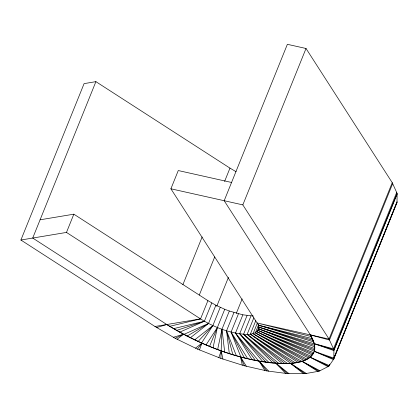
<?xml version="1.0" encoding="UTF-8"?>
<svg xmlns="http://www.w3.org/2000/svg" width="418" height="418" viewBox="0 0 418 418"><rect width="100%" height="100%" fill="white"/><g stroke="black" fill="none" stroke-linecap="round" stroke-linejoin="round"><path stroke-width="0.63" d="M236.081 171.699L229.968 168.125L95.905 81.651L84.091 83.621L20.9 240.021L66.472 232.424L200.541 318.892C213.556 326.954 228.28 332.702 243.584 334.201C250.372 335.544 263.842 332.352 257.117 322.983L170.899 188.79L178.272 170.544L231.556 182.467M95.905 81.651L32.714 238.051L166.782 324.52C193.921 341.61 224.126 353.837 255.497 360.488C267.896 362.855 280.577 364.439 293.201 363.216C301.446 362.218 310.752 359.689 314.346 351.313L314.409 343.742L310.402 334.907L224.184 200.713L287.37 44.313L306.023 48.483L392.241 182.682L397.1 193.388L397.022 202.568L333.83 358.968L328.82 366.205L319.091 371.184L305.088 373.687L287.422 373.598L266.877 370.923L244.363 365.781L220.882 358.398L197.474 349.103L175.173 338.308L154.968 326.495L20.9 240.021M156.734 327.524L166.782 324.52C204.005 346.914 246.583 364.104 290.63 363.456C299.57 362.234 312.168 360.311 314.686 349.918C315.397 344.521 313.134 339.421 310.402 334.907L329.478 340.017L392.669 183.617M220.882 358.398L221.963 329.264L229.336 311.018L242.858 314.817L253.339 316.034M213.044 347.76L217.37 327.519L224.743 309.273L215.881 305.224L207.913 300.646L73.845 214.178L40.086 219.805M217.632 349.505L221.963 329.264L224.701 352.019M199.522 349.918L201.852 343.178L195.519 348.163M218.833 357.589L221.164 350.848L222.94 359.046M66.472 232.424L73.845 214.178M182.885 284.668L202.155 236.964M224.602 181.407L229.968 168.125M199.308 295.019L214.68 256.976M397.027 201.763L333.841 358.163L314.346 351.313L333.83 358.968L333.909 349.788L329.055 339.082L242.832 204.883L306.023 48.483M169.734 326.317L200.541 318.892L207.913 300.646M211.754 302.982L204.381 321.228L179.709 332.174M215.881 305.224L208.509 323.469L190.368 337.754M216.733 306.342L228.442 277.359M220.239 307.329L212.866 325.575L201.539 342.979M233.934 312.539L226.561 330.784L229.299 353.539M236.29 313.406L242.147 298.917M238.464 313.813L231.091 332.059L240.852 356.962M242.858 314.817L235.486 333.062L252.117 359.715M247.048 315.533L239.676 333.783L262.906 361.758M250.957 315.956L243.584 334.201L273.048 363.059M253.82 317.842L247.163 334.322L282.38 363.597M255.811 320.601L250.34 334.139L290.756 363.357M257.357 323.051L253.078 333.648L298.039 362.349M258.648 324.624L255.32 332.864L304.116 360.588M258.946 327.09L257.039 331.798L308.886 358.106M258.92 328.705L258.209 330.471L312.277 354.934M392.241 182.682L329.055 339.082L257.117 322.983L311.279 336.553M396.677 192.452L333.486 348.852L314.409 343.742L333.904 350.592L397.095 194.192M397.1 193.388L333.909 349.788L314.409 343.742M329.306 364.998L328.82 366.205L257.039 331.798L311.107 356.261M329.745 364.365L329.259 365.572L310.208 357.285L327.968 366.638M396.337 203.801L333.392 359.6L314.346 351.313M209.512 346.412L217.37 327.519L206.048 344.923M396.583 203.2L397.022 202.568M197.474 349.103L201.852 343.178M198.069 341.485L212.866 325.575L194.72 339.865M177.122 339.254L183.45 334.275L173.402 337.274M187.018 336.135L208.509 323.469L183.842 334.41M175.173 338.308L183.45 334.275M176.532 330.45L204.381 321.228L173.574 328.652M154.968 326.495L200.541 318.892M170.899 188.79L242.832 204.883M313.725 341.861L258.256 325.126L312.413 338.695M258.256 325.126L313.291 340.341M314.712 346.747L258.82 327.106L314.289 343.842M258.82 327.106L314.728 345.367M314.226 351.125L258.805 328.898L314.697 348.539M258.805 328.898L314.686 349.918M224.743 309.273L229.336 311.018M313.631 352.698L258.209 330.471L313.171 353.91M307.167 359.166L255.32 332.864L305.84 359.987M317.868 371.403L302.188 361.392L319.942 370.75M301.869 361.371L253.078 333.648L300.145 361.978M302.188 361.392L319.091 371.184M295.307 362.84L250.34 334.139L293.201 363.216M303.541 373.682L290.63 363.456L306.31 373.467M290.63 363.456L305.088 373.687M287.574 363.545L247.163 334.322L285.128 363.686M288.963 373.608L276.058 363.383L285.625 373.363M278.806 363.477L243.584 334.201L287.422 373.598M269.135 362.636L239.676 333.783L266.125 362.312M264.907 370.473L259.108 361.178L268.675 371.158M258.716 361.042L235.486 333.062L255.497 360.488M259.108 361.178L266.877 370.923M247.722 358.712L231.091 332.059L244.342 357.939M242.309 365.139L240.533 356.935L246.333 366.231M240.533 356.935L244.363 365.781M236.322 355.687L226.561 330.784L232.836 354.71"/></g></svg>
